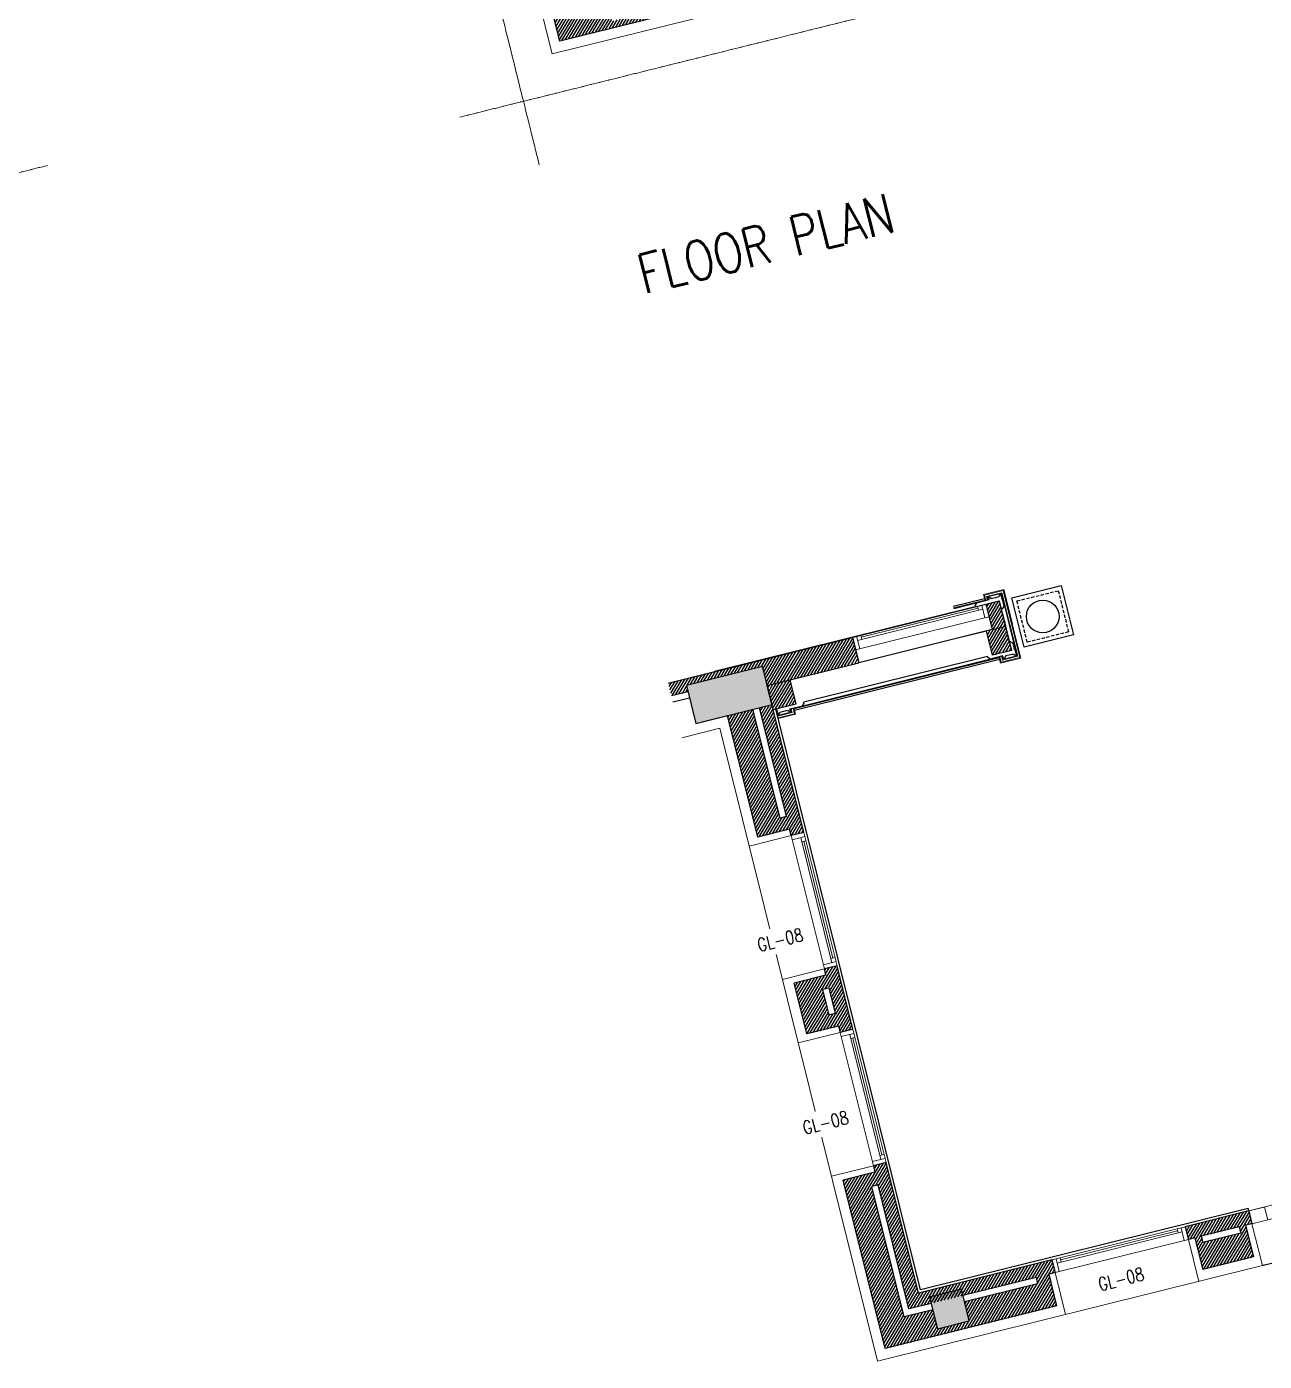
# Model space of a CAD drawing. Header units: inches. Extents: x 122939 to 389145, y 29603 to 574065.
# Drawn here: x 335317 to 344772, y 481882 to 492081 of the extents above; entities that cross this region are included whole.
import ezdxf
from ezdxf.enums import TextEntityAlignment as Align

# ---------------------------------------------------------------- set-up
doc = ezdxf.new("R2010")
doc.units = ezdxf.units.IN
doc.header["$MEASUREMENT"] = 0
doc.set_wipeout_variables(frame=1)
for name, pattern in [('ACAD_ISO04W100', [30, 24, -3, 0, -3]), ('ACAD_ISO10W100', [18, 12, -3, 0, -3]), ('DRAWING LIST$0$PHANTOM-Z', [69.2, 60, -1.4, 2.5, -1.4, 2.5, -1.4]), ('HIDDEN', [0.375, 0.25, -0.125]), ('PHANTOM-Z', [69.2, 60, -1.4, 2.5, -1.4, 2.5, -1.4])]:
    doc.linetypes.add(name, pattern=pattern)
for name, color, linetype in [('0 toilet wall finishing', 8, 'Continuous'), ('A-AXIS', 1, 'Continuous'), ('A-Plaster', 2, 'Continuous'), ('A-WALL', 7, 'Continuous'), ('column', 3, 'Continuous'), ('CQ Wall hatch_CHB', 8, 'Continuous'), ('gypsum', 31, 'Continuous'), ('Layer1', 1, 'Continuous'), ('Layer2', 2, 'Continuous'), ('Layer7', 8, 'Continuous')]:
    doc.layers.add(name, color=color, linetype=linetype)
for name, color, linetype, lineweight in [('a-cut', 30, 'PHANTOM-Z', 18), ('A-DOOR', 134, 'Continuous', 18), ('A-GLAZ', 134, 'Continuous', 18), ('A-GLAZ-IDEN', 3, 'Continuous', 18), ('A-WALL-TILE', 8, 'Continuous', 9), ('CUTTING LN', 162, 'ACAD_ISO10W100', 25), ('GRC', 41, 'Continuous', 0), ('GRC Hatch', 253, 'Continuous', 0), ('ID-NOTES', 3, 'Continuous', 0), ('Marble', 6, 'Continuous', 0), ('XREF-V2-FF_COLS$0$A-COLS-PATT', 253, 'Continuous', 20)]:
    doc.layers.add(name, color=color, linetype=linetype, lineweight=lineweight)
doc.styles.add('ID-ARIAL', font='arial.ttf')
doc.styles.add('ID-ROMA', font='ROMANS.shx', dxfattribs={"width": 0.8})
doc.styles.add('ID-ROMANS', font='romans.shx', dxfattribs={"width": 0.8})
doc.styles.add('TXT2', font='romans.shx', dxfattribs={"width": 0.9})
pattern_1 = [(238.9714232829852, (329520.3507928419, 380669.5926345756), (16.06706840326385, -9.664978682068586), [])]

# ---------------------------------------------------------------- blocks, each defined once
blk = doc.blocks.new('DRAWING LIST$0$tail')
at = {"color": 3}
blk.add_solid([(-3.552713678800501e-15, 0), (-3.552713678800501e-15, 0.125), (0.4999999999999964, 0)], dxfattribs=at)
blk = doc.blocks.new('XCROSS')
h = blk.add_hatch(color=6)
edge = h.paths.add_edge_path()
edge.add_arc((12259.10625876905, 2162.81074880308), 160.000000000019, 89.99999999999683, 269.9999999999968)
edge.add_line((12259.10625876905, 2002.810748803138), (12259.106258769, 1936.53657882344))
edge.add_line((12259.10625876917, 1936.53657882323), (12145.96917377934, 2049.673663813086))
edge.add_line((12145.96917377901, 2049.673663813272), (12032.83208878918, 2162.810748803127))
edge.add_line((12032.83208878926, 2162.810748803313), (12145.96917377913, 2275.947833793151))
edge.add_line((12145.96917377925, 2275.947833793005), (12259.10625876913, 2389.084918782909))
edge.add_line((12259.1062587687, 2389.084918782813), (12259.1062587687, 2322.810748803032))
h = blk.add_hatch(color=6)
edge = h.paths.add_edge_path()
edge.add_arc((12799.39358843805, 2162.810748803196), 160.0000000000191, -90, 90, ccw=False)
edge.add_line((12799.39358843828, 2002.810748803196), (12799.3935884383, 1936.536578823483))
edge.add_line((12799.39358843851, 1936.536578823347), (12912.53067342837, 2049.673663813185))
edge.add_line((12912.53067342797, 2049.673663813097), (13025.66775841783, 2162.810748802935))
edge.add_line((13025.6677584179, 2162.810748803196), (12912.53067342806, 2275.947833793053))
edge.add_line((12912.53067342815, 2275.947833793238), (12799.39358843826, 2389.08491878318))
edge.add_line((12799.39358843828, 2389.08491878293), (12799.39358843829, 2322.810748803148))
h = blk.add_hatch(color=6)
edge = h.paths.add_edge_path()
edge.add_arc((8059.796871114813, -305.2789978357614), 160.000000000019, -1.324860052563628e-11, 179.9999999999868)
edge.add_line((7899.796871114639, -305.2789978355868), (7833.522701134944, -305.2789978355408))
edge.add_line((7833.522701134905, -305.2789978360524), (7946.65978612477, -192.1419128462142))
edge.add_line((7946.659786124947, -192.1419128458365), (8059.796871114811, -79.0048278559982))
edge.add_line((8059.796871114871, -79.00482785626082), (8172.933956104701, -192.1419128461166))
edge.add_line((8172.933956104447, -192.1419128462439), (8286.071041094347, -305.2789978361172))
edge.add_line((8286.071041094488, -305.2789978359942), (8219.796871114708, -305.2789978359986))
h = blk.add_hatch(color=6)
edge = h.paths.add_edge_path()
edge.add_arc((8059.796871114231, -1671.661093699804), 160.000000000019, 180.0000000000124, 360.00000000001245, ccw=False)
edge.add_line((7899.796871114522, -1671.661093699979), (7833.522701134811, -1671.6610937))
edge.add_line((7833.522701134556, -1671.661093699862), (7946.659786124385, -1784.798178689718))
edge.add_line((7946.659786124597, -1784.798178689729), (8059.796871114427, -1897.935263679585))
edge.add_line((8059.796871114348, -1897.935263679421), (8172.933956104212, -1784.798178689583))
edge.add_line((8172.933956104214, -1784.798178689671), (8286.071041094148, -1671.661093699782))
edge.add_line((8286.071041094023, -1671.66109369992), (8219.796871114242, -1671.661093699925))
at = {"color": 181}
for p, q in [((12419.10625876905, 2162.810748803138, -1.466518336033711e-07), (12099.10625876905, 2162.810748803196, -1.466518336033711e-07)), ((12639.39358843805, 2162.81074880308, -1.466518336033711e-07), (12959.39358843834, 2162.81074880308, -1.466518336033711e-07)), ((8219.796871114697, -305.2789978358196, -7.332591680168555e-08), (7899.796871114871, -305.2789978358778, -7.332591680168555e-08)), ((8219.796871114406, -1671.661093699629, -7.332591680168555e-08), (7899.796871114289, -1671.661093699688, -7.332591680168555e-08))]:
    blk.add_line(p, q, dxfattribs=at)
for points, elevation in [([(12259.1062587687, 2322.81074880308, 0.9999999999999999), (12259.10625876905, 2002.810748803138), (12259.10625876917, 1936.53657882323), (12145.96917377901, 2049.673663813272), (12032.83208878926, 2162.810748803313), (12145.96917377925, 2275.947833793005), (12259.1062587687, 2389.084918782813)], -1.466518336033711e-07), ([(12799.3935884384, 2322.810748803022, -0.9999999999999999), (12799.39358843828, 2002.810748803196), (12799.39358843851, 1936.536578823347), (12912.53067342797, 2049.673663813097), (13025.6677584179, 2162.810748803196), (12912.53067342815, 2275.947833793238), (12799.39358843828, 2389.08491878293)], -1.466518336033711e-07), ([(8219.796871114639, -305.2789978357614, 0.9999999999999999), (7899.796871114639, -305.2789978355868), (7833.522701134905, -305.2789978360524), (7946.659786124947, -192.1419128458365), (8059.796871114871, -79.00482785626082), (8172.933956104447, -192.1419128462439), (8286.071041094488, -305.2789978359942)], -7.332591680168555e-08), ([(8219.79687111429, -1671.661093699862, -0.9999999999999999), (7899.796871114522, -1671.661093699979), (7833.522701134556, -1671.661093699862), (7946.659786124597, -1784.798178689729), (8059.796871114348, -1897.935263679421), (8172.933956104214, -1784.798178689671), (8286.071041094023, -1671.66109369992)], -7.332591680168555e-08)]:
    blk.add_lwpolyline(points, format="xyb", close=True, dxfattribs=dict(at, elevation=elevation))
for centre in [(12259.10625876905, 2162.81074880308, -1.466518336033711e-07), (12799.39358843805, 2162.810748803196, -1.466518336033711e-07), (8059.796871114813, -305.2789978357614, -7.332591680168555e-08), (8059.796871114231, -1671.661093699804, -7.332591680168555e-08)]:
    blk.add_circle(centre, 159.9999999999999, dxfattribs=at)
at = {"layer": 'A-AXIS'}
for points, elevation in [([(12419.10625876882, 2162.810748802964), (12033.54234899487, 2162.810748803138)], -1.466518336033711e-07), ([(12639.39358843828, 2162.810748803662), (13024.95749821293, 2162.810748803196)], -1.466518336033711e-07), ([(8273.1973538663, -305.2789978362853), (7846.39638836321, -305.2789978361106)], -7.332591680168555e-08), ([(8273.197353865602, -1671.661093700153), (7846.39638836286, -1671.661093700211)], -7.332591680168555e-08)]:
    blk.add_lwpolyline(points, dxfattribs=dict(at, elevation=elevation))
at = {"layer": 'CUTTING LN', "linetype": 'ACAD_ISO04W100', "ltscale": 0.5}
for p, q in [((12259.10625876888, 1980.92573011067, -1.466518336051058e-07), (12259.10625876952, -4042.715281128476, -1.466518336051058e-07)), ((12799.39358843828, 1980.92573011067, -1.466518336051058e-07), (12799.39358843886, -4042.715281128418, -1.466518336051058e-07)), ((8286.071041094372, -305.2789978358196, -7.332591680168555e-08), (17078.10328557313, -305.2789978364017, -7.332591680168555e-08)), ((8286.071041094372, -1671.661093699397, -7.332591680168555e-08), (17078.10328557319, -1671.661093700444, -7.332591680168555e-08))]:
    blk.add_line(p, q, dxfattribs=at)
at = {"linetype": 'DRAWING LIST$0$PHANTOM-Z'}
for p, xscale, yscale, zscale, rotation in [((17078.10328557319, -305.2789978357032, -7.332591680168555e-08), 456.0000000000006, 456.0000000000006, 456.0000000000006, 90), ((17078.10328557319, -1671.661093699106, -7.332591680168555e-08), -456.0000000000006, 456.0000000000006, 455.9999999999998, 90), ((12259.10625876905, -4042.715281128476, -1.466518336051058e-07), -456, 456, 456, 359.9999999999816)]:
    blk.add_blockref('DRAWING LIST$0$tail', p, dxfattribs=dict(at, xscale=xscale, yscale=yscale, zscale=zscale, rotation=rotation))
at = {"linetype": 'DRAWING LIST$0$PHANTOM-Z', "xscale": 456.0000000000005, "yscale": 456.0000000000005, "zscale": 456.0000000000005}
blk.add_blockref('DRAWING LIST$0$tail', (12799.39358843851, -4042.715281128709, -1.466518336051058e-07), dxfattribs=at)
at = {"color": 254, "transparency": 16777216, "style": 'ID-ARIAL', "width": 0.8}
for s, p in [('D', (12216.57831902266, 2186.763501607405, -1.466518336075448e-07)), ('B', (12756.86564869218, 2186.763501607522, -1.466518336075448e-07)), ('A', (8017.268931368482, -281.326245031436, -7.332591680168555e-08)), ('C', (8017.268931368366, -1647.708340895711, -7.332591680168555e-08))]:
    blk.add_text(s, height=106.8009655029214, rotation=359.9999999966649, dxfattribs=at).set_placement(p)
at = {"color": 0, "ltscale": 2, "transparency": 16777216, "style": 'ID-ROMA', "width": 0.7}
for s, p in [('201-FF-02', (12126.31628531497, 2093.172870769049, -1.466518336075448e-07)), ('201-FF-01', (12666.60361498408, 2093.17287076934, -1.466518336075448e-07)), ('201-FF-01', (7927.006897660787, -374.9168758700835, -7.332591680168555e-08)), ('201-FF-02', (7927.006897660205, -1741.298971734126, -7.332591680168555e-08))]:
    blk.add_text(s, height=42.72038620116851, rotation=359.9999999966649, dxfattribs=at).set_placement(p)
blk = doc.blocks.new('floor plan')
at = {"layer": 'CQ Wall hatch_CHB'}
h = blk.add_hatch(dxfattribs=at)
h.set_pattern_fill('ANSI31,_O', color=8, scale=149.9999999999999, angle=166.0285767170138)
h.set_pattern_definition([(224.9999999999995, (-40481.27870395232, -100842.3191461275), (13.25825214724764, -13.25825214724788), [])])
h.paths.add_polyline_path([(-3831.389723134635, -4185.536748682556), (-4031.389723140222, -4185.536748682265), (-4031.379545288975, -5513.215379430447), (-2681.649160687346, -5513.206144827127), (-2681.649899455137, -5263.185829768598), (-2781.649899454962, -5263.186529487488), (-2781.380747398944, -5313.2061448319), (-3356.657755423454, -5313.207622395537), (-3356.656649454497, -5462.91209295945), (-3781.386944082216, -5462.918003132043), (-3606.656649470911, -5462.913570522505), (-3606.657755407097, -5313.213532567606), (-3831.381022830668, -5313.213901900395), (-3831.381022830843, -4285.536748682964), (-3781.648081124818, -4285.536748682964), (-3781.648081124411, -4185.536748682789)])
h.paths.add_polyline_path([(-4031.408931108832, -1485.537299588148), (-3781.648101519793, -1485.537299588032), (-3781.650180199416, -1385.537299587566), (-3831.650174485636, -1385.537299588206), (-3831.416375020985, -527.9252302575042), (-4031.416372882319, -528.2153795667109)])
h.paths.add_polyline_path([(-3831.401174039813, -2635.537024135585), (-4031.401174044877, -2635.537024135119), (-4031.39748020441, -3035.537024136109), (-3781.648081124527, -3035.537024135643), (-3781.648079668172, -2935.53702413576), (-3831.381022831076, -2935.537024135177), (-3831.381022831018, -2735.537024135119), (-3781.650193173497, -2735.537024135003), (-3781.648101519793, -2635.537024135527)])
at = {"layer": 'A-WALL'}
for p, q in [((-4031.650175043731, -5513.185829768016), (-4031.650175043906, -4185.536748682731)), ((-2681.649899455311, -5513.185829769296, 9.419558531720842e-07), (-4031.650175044022, -5513.185829769238))]:
    blk.add_line(p, q, dxfattribs=at)
at = {"layer": 'A-WALL-TILE'}
for p, q in [((-4111.650175043789, -607.8886846932583), (-4111.650175043615, -5593.185829768365)), ((-4111.650175043615, -5593.185829768365), (-1081.650175035698, -5593.185829768248))]:
    blk.add_line(p, q, dxfattribs=at)
blk = doc.blocks.new('TAG-WIN')
at = {"color": 1}
blk.add_wipeout([(-3.3414880591262914, -7.105427357601002e-15), (3.3414880591262026, -7.105427357601002e-15), (4.503754163611903, 2.0131039448843), (3.3414880591262026, 3.999999999999993), (-3.3414880591262914, 3.999999999999993), (-4.496188597505579, 1.999999999999993)], dxfattribs=at)
at = {"color": 2, "style": 'TXT2', "width": 0.8}
blk.add_attdef('AW01', text='', height=2, dxfattribs=at).set_placement((0, 1.999999999999993), align=Align.MIDDLE)
blk = doc.blocks.new('post top')
at = {"layer": 'Layer7'}
h = blk.add_hatch(dxfattribs=at)
h.set_pattern_fill('ANSI31', color=256, scale=100, angle=-1.27e-14, style=0)
h.set_pattern_definition([(44.99999999999999, (-32364.03618906011, 157002.8408459602), (-8.838834764831839, 8.838834764831846), [])])
edge = h.paths.add_edge_path()
edge.add_arc((-10307.37570355419, 1295.741312117155), 125, -1.27e-14, 360)
at = {"layer": 'Layer1', "linetype": 'HIDDEN', "ltscale": 100, "elevation": -3.156307375e-07}
blk.add_lwpolyline([(-10469.87570355422, 1133.24131211713), (-10469.87570355422, 1458.241312117181), (-10144.87570355417, 1458.241312117181), (-10144.87570355417, 1133.24131211713)], close=True, dxfattribs=at)
at = {"layer": 'Layer2', "elevation": -3.156307375e-07}
blk.add_lwpolyline([(-10501.55705175451, 1101.559963916836), (-10501.55705175451, 1489.922660317476), (-10113.19435535387, 1489.922660317476), (-10113.19435535387, 1101.559963916836)], close=True, dxfattribs=at)
at = {"layer": 'Layer7'}
blk.add_circle((-10307.37570355419, 1295.741312117155, -3.156307375e-07), 125, dxfattribs=at)

msp = doc.modelspace()

# ---------------------------------------------------------------- hatches: boundary and pattern name
at = {"layer": 'CQ Wall hatch_CHB'}
h = msp.add_hatch(dxfattribs=at)
h.set_pattern_fill('ANSI31', color=8, scale=150, angle=180)
h.set_pattern_definition([(238.9714232829857, (329035.4086507563, 380548.9398511833), (16.06706840326394, -9.66497868206845), [])])
h.paths.add_polyline_path([(342746.8858095224, 487693.5793923446), (342644.7261106834, 487668.1622323461), (342693.0145577872, 487474.075512437), (342795.174256626, 487499.4926724354)])
h = msp.add_hatch(dxfattribs=at)
h.set_pattern_fill('ANSI31', color=8, scale=150, angle=180)
h.set_pattern_definition([(238.9714232829857, (329520.3507928419, 380669.5926345756), (16.06706840326394, -9.66497868206845), [])])
h.paths.add_polyline_path([(341674.0761809855, 487220.5690518075), (341625.7885963926, 487414.6523050115), (340218.6940193305, 487064.5695580507), (340242.8378116267, 486967.5279314493), (340368.9743441396, 486998.9104870456), (340356.9034792592, 487047.42715535), (340938.8983627335, 487192.2264963787), (340975.3756432145, 487046.7335417052)])
h = msp.add_hatch(dxfattribs=at)
h.set_pattern_fill('ANSI31', color=8, scale=150, angle=180)
h.set_pattern_definition([(238.9714232829857, (279908.81339717, 453834.6532824047), (16.06706840326394, -9.66497868206844), [])])
h.paths.add_polyline_path([(342649.9234120333, 487462.0227270186), (342795.4862867223, 487498.2385236375), (342841.2110070504, 487314.4562419629), (342695.6481323613, 487278.2404453439)])
h = msp.add_hatch(dxfattribs=at)
h.set_pattern_fill('ANSI31', color=8, scale=150, angle=180)
h.set_pattern_definition([(238.9714232829857, (255220.5912518391, 447692.2654378981), (16.06706840326394, -9.66497868206844), [])])
h.paths.add_polyline_path([(340975.3777308876, 487046.7340613739), (341150.0604059218, 487090.1948149858), (341196.097156285, 486905.1583847585), (341021.4144812512, 486861.6976311462)])
h = msp.add_hatch(dxfattribs=at)
h.set_pattern_fill('ANSI31,_O', color=8, scale=149.9999999999999, angle=179.9999999999995)
h.set_pattern_definition(pattern_1)
h.paths.add_polyline_path([(341882.8769686989, 483400.3160683114), (341785.8353333844, 483376.1722738474), (342058.1037952225, 482281.8738338833), (342640.3456754654, 482426.7391949773), (342640.3492370988, 482426.7237521331), (343173.81917911, 482559.4741495334), (343149.6746699016, 482656.5155977651), (342131.0043060426, 482403.0443510097)])
h.paths.add_polyline_path([(341508.6371424615, 484904.458248654), (341411.5955092364, 484880.3144547092), (341532.3180546086, 484395.1072133656), (341629.3596885079, 484419.2510074779)])
h.paths.add_polyline_path([(341158.0782304609, 485899.249394228), (341255.1198622706, 485923.3931878204), (341011.8368610136, 486901.1945822618), (340914.7952305626, 486877.0507890076)])
h = msp.add_hatch(dxfattribs=at)
h.set_pattern_fill('ANSI31,_O', color=8, scale=149.9999999999999, angle=179.9999999999995)
h.set_pattern_definition(pattern_1)
h.paths.add_polyline_path([(341749.3864249409, 483315.5795665649), (341555.3031717316, 483267.2919819705), (341875.8650194589, 481978.8934999664), (343185.6631098326, 482304.7785619987), (343125.2980073531, 482547.4021642), (343028.2565496901, 482523.2576928848), (343040.5943712596, 482474.7828280479), (342482.336561946, 482335.8877082484), (342518.481971628, 482190.6123219403), (342106.3182119901, 482088.0605864569), (342275.8782618472, 482130.2514073434), (342239.7339223968, 482275.5224921835), (342021.6588975071, 482221.265414848), (341773.5386601539, 483218.540040546), (341821.8003157424, 483230.5474586944), (341797.6565234461, 483327.5890852966)])
h.paths.add_polyline_path([(340903.4022730064, 485887.4107280809), (341145.774244654, 485947.7124640153), (341121.6284351727, 486044.7535887456), (341073.1076274167, 486032.6816939762), (340866.2744334899, 486864.9788440458), (340672.2612354082, 486816.4096943596)])
h.paths.add_polyline_path([(341375.146598703, 484819.721746907), (341181.0633454942, 484771.4341623129), (341277.6420992439, 484383.2685477377), (341520.0029785393, 484443.5675239141), (341495.859187656, 484540.6091508674), (341447.5975306536, 484528.6017323678), (341399.3099460603, 484722.6849855716), (341447.5695520826, 484734.6918937916), (341423.4277895608, 484831.7340253975)])
h = msp.add_hatch(dxfattribs=at)
h.set_pattern_fill('ANSI31,_O', color=8, scale=149.9999999999999, angle=179.9999999999995)
h.set_pattern_definition(pattern_1)
h.paths.add_polyline_path([(344689.8043952539, 482679.0189248123), (344629.442952254, 482921.6308782623), (344677.9637655545, 482933.702774411), (344653.8199732582, 483030.7444010117), (344605.3011222136, 483018.6646179277), (344168.611481917, 482910.0253503759), (344192.7559911257, 482812.9839021426), (344581.1850210729, 482909.615632996), (344593.2572756775, 482861.0949088799), (344301.87147393, 482788.5974731183), (344289.7972592714, 482837.1276052548), (344241.2764459707, 482825.0557091066), (344253.3502112674, 482776.5243232338), (344301.6392296845, 482582.4414267685)])
at = {"layer": 'GRC Hatch'}
h = msp.add_hatch(color=256, dxfattribs=at)
h.dxf.hatch_style = 1
h.paths.add_polyline_path([(340429.6063985616, 486756.3737437659), (341011.8639052908, 486901.2384250152), (340939.4340225731, 487192.3572992646), (340357.1765158435, 487047.4926180151)])
at = {"layer": 'XREF-V2-FF_COLS$0$A-COLS-PATT'}
msp.add_hatch(color=256, dxfattribs=at).paths.add_polyline_path([(342276.134730237, 482130.3391958358), (342518.7387967414, 482190.6986765775), (342458.3793159997, 482433.3027430822), (342215.7752494953, 482372.9432623407)])

# ---------------------------------------------------------------- linework, layer by layer
at = {"layer": 'a-cut'}
msp.add_line((335476.9317455592, 491020.3196049888, 2.933482890036003e-08), (330745.1895467379, 489843.0701621458, 2.933482890036003e-08), dxfattribs=at)
at = {"layer": 'A-DOOR', "color": 9, "linetype": 'HIDDEN'}
msp.add_line((344757.6342326887, 482613.4816740653, 1.466681579672572e-07), (346795.5083913053, 483120.5013123861, 1.124836122511044e-06), dxfattribs=at)
at = {"layer": 'A-DOOR', "elevation": 1.466518336033709e-07}
msp.add_lwpolyline([(344677.9637655581, 482933.7027743956), (344653.8159618094, 483030.7605243091), (346691.6901204517, 483537.7801625269), (346715.8379242002, 483440.7224126136)], close=True, dxfattribs=at)
msp.add_lwpolyline([(344653.8199732581, 483030.7444010132), (344775.122006526, 483060.9241413872), (344799.2657988262, 482963.8825147694)], dxfattribs=at)
at = {"layer": 'A-GLAZ'}
for p, q in [((342644.7270906371, 487668.1581816655), (341625.7890313632, 487414.6524132318)), ((342621.0352945001, 487628.7729205157), (341665.1742925126, 487390.9606170952)), ((342585.5733996037, 487636.6954523303), (341692.7894549026, 487414.576613923)), ((342581.6500162749, 487652.4647852863), (342589.4967487814, 487620.9262566436)), ((342613.1885449173, 487660.3115177928), (342637.3313310559, 487563.273935352)), ((342668.8698767748, 487571.1205992238), (341649.931817501, 487317.6148307901)), ((341657.3275600061, 487422.4991457381), (341681.4703461442, 487325.4615632968)), ((341688.8660886494, 487430.3458782454), (341696.7128211559, 487398.8073496021)), ((341411.3519092358, 484880.2535914409, 1.466559146942465e-07), (341157.8461408024, 485899.1916507148, 1.466559146942465e-07)), ((341262.7344399316, 485891.7971554466, 1.466559146943414e-07), (341165.6926881515, 485867.6533319727, 1.466559146943414e-07)), ((341469.008214709, 484928.0894209527, 1.466559146943414e-07), (341231.1959112889, 485883.9504229397, 1.466559146943414e-07)), ((341508.3934758583, 484904.3976248167, 1.466559146943414e-07), (341254.8877074251, 485923.3356840901, 1.466559146943414e-07)), ((341270.581172438, 485860.2586268045, 1.466559146943414e-07), (341239.0426437948, 485852.4118942968, 1.466559146943414e-07)), ((341476.9307465238, 484963.5513158494, 1.466559146943414e-07), (341254.8119081169, 485856.3352605508, 1.466559146943414e-07)), ((341492.70007948, 484967.4746991789, 1.466559146943414e-07), (341461.1615508362, 484959.6279666725, 1.466559146943414e-07)), ((341500.5468119858, 484935.9361705357, 1.466559146943414e-07), (341403.5052419439, 484911.7923922779, 1.466559146943414e-07)), ((341532.0707705512, 484395.0459455128, 1.466640768761915e-07), (341785.5846272978, 483376.1098985976, 1.466640768761915e-07)), ((341636.9592582546, 484387.6509851592, 1.466640768762863e-07), (341539.9176881969, 484363.5072069633, 1.466640768762863e-07)), ((341605.4206609724, 484379.8042355965, 1.466640768762863e-07), (341843.241052746, 483423.9452459783, 1.466640768762863e-07)), ((341644.8059907408, 484356.1124565109, 1.466640768762863e-07), (341613.2674620925, 484348.2657240249, 1.466640768762863e-07)), ((341629.0366577824, 484352.189073192, 1.466640768762863e-07), (341851.1635845841, 483459.407140869, 1.466640768762863e-07)), ((341629.1124571338, 484419.1894967305, 1.466640768762863e-07), (341882.6263138803, 483400.2534498158, 1.466640768762863e-07)), ((341874.7795813943, 483431.7919784645, 1.466640768762863e-07), (341777.7378295982, 483407.6481550524, 1.466640768762863e-07)), ((341866.9328489084, 483463.3305071124, 1.466640768762863e-07), (341835.3943202596, 483455.4837746259, 1.466640768762863e-07)), ((344168.6128465522, 482910.0213954042, 1.124836122511044e-06), (343149.6747872783, 482656.515626971, 1.124836122511044e-06)), ((344144.9210504156, 482870.6361342559, 1.124836122511044e-06), (343189.0600484284, 482632.8238308344, 1.124836122511044e-06)), ((344109.459155519, 482878.5586660693, 1.124836122511044e-06), (343216.6752108175, 482656.4398276631, 1.124836122511044e-06)), ((344105.5357721898, 482894.3279990259, 1.124836122511044e-06), (344113.3825046961, 482862.7894703821, 1.124836122511044e-06)), ((344137.0743008329, 482902.1747315321, 1.124836122511044e-06), (344161.2180790905, 482805.1331614899, 1.124836122511044e-06)), ((344192.7568799276, 482812.9798287815, 1.12483612251095e-06), (343173.8188206537, 482559.4740603484, 1.12483612251095e-06)), ((343181.2133159218, 482664.3623594778, 1.124836122511044e-06), (343205.3571393957, 482567.3206076978, 1.124836122511044e-06)), ((343212.7518445641, 482672.2090919841, 1.124836122511044e-06), (343220.598577071, 482640.6705633411, 1.124836122511044e-06))]:
    msp.add_line(p, q, dxfattribs=at)
at = {"layer": 'A-Plaster'}
msp.add_line((344653.819973258, 483030.7444010131, 1.466518336033709e-07), (344648.9912147985, 483050.1527263337, -1.466596427898901e-07), dxfattribs=at)
at = {"layer": 'A-WALL'}
for p, q in [((342644.7261106835, 487668.1622323453), (342746.8858095371, 487693.5793923478, 1.020358264749333e-07)), ((342644.7261106835, 487668.1622323453), (342693.0136952769, 487474.0789791415)), ((342746.8858095371, 487693.5793923478, 1.020358264749333e-07), (342795.1733941308, 487499.4961391434, 1.020358264749333e-07)), ((340218.6940193305, 487064.5695580494, 1.18499931526907e-07), (341625.7890313637, 487414.6524132309)), ((341625.7890313634, 487414.6524132308), (341674.076615957, 487220.569160027)), ((342693.0136952155, 487474.0789793868), (341674.076615957, 487220.569160027)), ((342693.0136952769, 487474.0789791415), (342795.1733941308, 487499.4961391434, 1.020358264749333e-07)), ((340975.3777308877, 487046.7340613737, 1.466518336033709e-07), (341674.076615835, 487220.5691602568)), ((340369.2468024194, 486998.9782741016, 2.567062892969843e-06), (340242.8378116515, 486967.5279313513, 2.604156880286452e-06)), ((341254.8857552225, 485923.3349423841, 1.699511134796947e-07), (340975.3854780564, 487046.735988856, 1.466596427870297e-07)), ((340381.3186985368, 486950.4574609256, 2.567062892964379e-06), (340254.9097077681, 486919.0071181774, 2.604156880280917e-06)), ((340478.114300938, 486768.442920342, 1.457450696697168e-07), (340671.9554734554, 486816.6702756713, 1.67319032891224e-07)), ((340903.1681659678, 485887.3524826462, 1.466681579672598e-07), (340671.9554734554, 486816.6702756713, 1.466681579672492e-07)), ((341073.1076274167, 486032.6816939762, 1.466559146943414e-07), (340866.0388426847, 486864.9573964871, 1.46651833603371e-07)), ((341121.6284351727, 486044.7535887456, 1.689415182358031e-07), (340914.5596515379, 486877.0292915289, 1.738680386397391e-07)), ((341121.6304523567, 486044.7540906171, 1.466559146943414e-07), (341073.109639056, 486032.6821944689, 1.466559146943414e-07)), ((341145.7742446539, 485947.7124640153, 1.466559146943414e-07), (340903.1681659678, 485887.3524826462, 1.46655914693839e-07)), ((341157.8461408024, 485899.1916507148, 1.466559146942465e-07), (341145.7742446539, 485947.7124640153, -8.315120498512484e-07)), ((341254.8877674041, 485923.3354430111, 1.466559146943414e-07), (341157.8461408024, 485899.1916507148, 1.466559146943414e-07)), ((341508.3975200145, 484904.3986309958, 1.466559146943414e-07), (341411.3558934125, 484880.2548386984, 1.466559146944362e-07)), ((341423.4277895608, 484831.7340253975, 1.466559146943414e-07), (341411.3558934125, 484880.2548386984, 1.466559146943032e-07)), ((341629.1165012899, 484419.1905029098, 1.466640768762863e-07), (341508.3975200145, 484904.3986309958, 1.466559146943414e-07)), ((341423.4277895608, 484831.7340253975, 1.466559146943414e-07), (341180.8217009785, 484771.3740415662, 1.466559146943414e-07)), ((341277.3968899573, 484383.2075400832, 1.466640768762865e-07), (341180.8217009785, 484771.3740415662, 1.466640768762865e-07)), ((341447.3363525271, 484528.5367516901, 1.466654925893703e-07), (341399.0487454393, 484722.6199992984, 1.466539190486315e-07)), ((341447.5715804432, 484734.692398444, 1.466559146943414e-07), (341399.0507671421, 484722.620502296, 1.466559146943414e-07)), ((341495.8571579475, 484540.6086458793, 1.577443686979141e-07), (341447.5695520827, 484734.6918937917, 1.634804274760669e-07)), ((341495.859187656, 484540.6091508674, 1.466640768762863e-07), (341447.3383743556, 484528.5372547195, 1.466640768762863e-07)), ((341520.0029785393, 484443.5675239141, 1.466640768762865e-07), (341277.3968899573, 484383.2075400832, 1.466640768762865e-07)), ((341520.0029785393, 484443.5675239141, 1.466640768762863e-07), (341532.0748746877, 484395.0467106134, 1.466640768762482e-07)), ((341629.1165012899, 484419.1905029098, 1.466640768762863e-07), (341532.0748746877, 484395.0467106134, 1.466640768763812e-07)), ((341797.6565234463, 483327.5890852966, 1.466640768762863e-07), (341555.0504249679, 483267.2290990035, 1.466640768762834e-07)), ((341882.6262538999, 483400.2536908946, 1.466640768762863e-07), (341785.5846272978, 483376.1098985976, 1.466640768762863e-07)), ((341785.5846272978, 483376.1098985976, 1.466640768761915e-07), (341797.6565234463, 483327.5890852966, -8.315038876693034e-07)), ((342130.7376816022, 482403.0058012974, 1.466681579673441e-07), (341882.6263138803, 483400.2534498158, 1.466640768762863e-07)), ((341875.5952615337, 481978.8568351536, 1.466681579672573e-07), (341555.0504249679, 483267.2290990035, 1.466670820935099e-07)), ((341821.8003157427, 483230.5474586946, 1.466640768762863e-07), (341773.2795024415, 483218.4755625463, 1.466640768762863e-07)), ((342057.8398395976, 482281.8203696787, 1.466674482126252e-07), (341821.7982743835, 483230.5469508077, 1.502768830320535e-07)), ((342021.3909301442, 482221.2276729497, 1.466681579672573e-07), (341773.2774704666, 483218.4750569947, 1.466640768762863e-07)), ((344653.8199732582, 483030.7444010132, 1.466681579672573e-07), (344168.611840373, 482910.0254395606, 1.124836122511044e-06)), ((344653.8199732582, 483030.7444010132, 1.466681579672575e-07), (344677.9637655547, 482933.7027744112, 1.466681579672573e-07)), ((344677.9637655547, 482933.7027744112, 1.466681579673077e-07), (344629.4429522538, 482921.6308782623, 1.124836122511548e-06)), ((344629.4429522538, 482921.6308782623, 1.466681579672573e-07), (344689.8024329959, 482679.0268117575, 1.46668157967266e-07)), ((344168.611840373, 482910.0254395606, 1.124836122511044e-06), (344192.75563267, 482812.9838129587, 1.124836122511139e-06)), ((344241.2764459707, 482825.0557091066, 1.124836122511044e-06), (344192.75563267, 482812.9838129587, 1.124836122511006e-06)), ((344241.2764459707, 482825.0557091066, 1.124836122511044e-06), (344301.6359267125, 482582.4516426022, 1.124836122511044e-06)), ((344580.9221389528, 482909.5589821134, 1.466681579672573e-07), (344289.7972592714, 482837.1276052548, 1.124836122511044e-06)), ((344289.7972592714, 482837.1276052548, 1.124836122511044e-06), (344301.8691554199, 482788.6067919533, 1.124836122511044e-06)), ((344592.9940351013, 482861.0381688132, 1.466681579672573e-07), (344301.8691554199, 482788.6067919533, 1.124836122511044e-06)), ((344580.9221389528, 482909.5589821134, 1.466681579672573e-07), (344592.9940351013, 482861.0381688132, 1.466681579672573e-07)), ((343149.6750283571, 482656.5156869503, 1.124836122511044e-06), (342130.7376816018, 482403.0058012974, 1.466681579672573e-07)), ((343149.6750283571, 482656.5156869503, 1.124836122511044e-06), (343173.8188206537, 482559.4740603484, 1.124836122511044e-06)), ((344689.8024329959, 482679.0268117575, 2.355925184010421e-07), (344301.6359267125, 482582.4516426022, 1.035911762077259e-06)), ((343028.2565496899, 482523.2576928848, -0.002307182285041081), (342470.2618836749, 482384.4219941695, -0.02654474420784415)), ((343028.2563807514, 482523.2583719032, 1.124836122511044e-06), (343040.3282768996, 482474.7375586022, 1.124836122511044e-06)), ((343173.8188206537, 482559.4740603484, 1.12483612251095e-06), (343125.2980073532, 482547.4021642002, 1.466681579654546e-07)), ((343125.2980073532, 482547.4021642002, 1.124836122511044e-06), (343185.6574880947, 482304.7980976946, 1.124836122511041e-06)), ((343040.3291248555, 482474.7370485272, -0.002307182285041081), (342482.3337798248, 482335.9011808641, -0.02654477651115371)), ((342227.6545227972, 482324.0757545687, 1.466518336039335e-07), (342057.8395567494, 482281.8215065352, -0.003829766087209335)), ((343185.6574880947, 482304.7980976946, 1.088607686775455e-06), (341875.5952615337, 481978.8568351524, 1.466681579672575e-07)), ((342239.7275456113, 482275.5552215947, 1.466518336039335e-07), (342021.3909301442, 482221.2276729497, 1.466681579672573e-07)), ((342057.8305533319, 482281.8238278798, -0.01846572284155474), (342057.8398395976, 482281.8203696787, 1.466674482126247e-07))]:
    msp.add_line(p, q, dxfattribs=at)
for points, elevation in [([(340393.61102793, 487108.0886133273), (342746.8858095526, 487693.5793922229), (342841.2110070504, 487314.4562419629), (342695.6481323607, 487278.2404453442), (342649.9234120333, 487462.0227270186), (342492.5230412395, 487422.8646333294)], -1.466596427898903e-07), ([(341021.3839995036, 486861.7263425498), (341196.097156285, 486905.1583847585), (341150.0604059214, 487090.1948149864)], -1.466596427898901e-07)]:
    msp.add_lwpolyline(points, dxfattribs=dict(at, elevation=elevation))
at = {"layer": 'A-WALL-TILE'}
for p, q in [((341674.076615957, 487220.569160027, -1.466518336033709e-07), (342693.0136952766, 487474.078979142, -1.466518336033709e-07)), ((340613.6372060117, 486719.721940551, 1.475473106982356e-07), (340322.5123262067, 486647.2905636612, 1.475473106982356e-07)), ((340613.6372060117, 486719.7219405518, 1.466681579672356e-07), (341817.2769940898, 481881.9085000345, 1.466681579672356e-07)), ((341157.8461408024, 485899.1916507151, 1.466559146943414e-07), (340837.6087730159, 485819.5171361351, 1.466559146943414e-07)), ((341411.3558934128, 484880.2548386981, 1.466559146943414e-07), (341091.1185256257, 484800.5803241198, 1.466559146943414e-07)), ((341532.0748746878, 484395.0467106149, 1.466640768762863e-07), (341211.8375069012, 484315.3721960344, 1.466640768762863e-07)), ((341785.5846272978, 483376.1098985976, 1.466640768762863e-07), (341465.3472595111, 483296.4353840187, 1.466640768762863e-07)), ((344677.9637655587, 482933.7027743954, 1.466681579672573e-07), (344757.6382801337, 482613.4654066247, 1.466681579672573e-07)), ((344192.7556326708, 482812.9838129585, 1.124836122511044e-06), (344272.4301472486, 482492.7464451722, 1.124836122511044e-06)), ((341817.2769940898, 481881.9085000345, 1.466681579672572e-07), (344757.6382801339, 482613.465406625, 1.466681579672572e-07)), ((343173.8188206537, 482559.4740603483, 1.124836122511044e-06), (343253.4933352331, 482239.2366925619, 1.124836122511044e-06))]:
    msp.add_line(p, q, dxfattribs=at)
at = {"layer": 'column'}
msp.add_lwpolyline([(340429.6063985616, 486756.3737437659), (341011.8639052908, 486901.2384250152), (340939.4340225731, 487192.3572992646), (340357.1765158435, 487047.4926180151)], close=True, dxfattribs=at)
msp.add_lwpolyline([(340429.6063985616, 486756.3737437659), (341011.8639052908, 486901.2384250152), (340939.4340225731, 487192.3572992646), (340357.1765158435, 487047.4926180151)], close=True, dxfattribs=at)
at = {"layer": 'column', "elevation": 1.466518336033709e-07}
msp.add_lwpolyline([(342276.1347302368, 482130.3391958362), (342518.7387967415, 482190.6986765776), (342458.3793159999, 482433.3027430823), (342215.7752494953, 482372.9432623407)], close=True, dxfattribs=at)
at = {"layer": 'gypsum'}
for points, elevation in [([(342771.1563804633, 487699.5744868956), (342760.2916739286, 487743.2432188682), (342750.5875112688, 487740.828839639), (342751.7947008838, 487735.9767583087, 0.4446257581104195), (342748.1498091681, 487729.9174873638), (342743.2977278384, 487728.7102977487), (342744.5049174534, 487723.8582164189), (342715.3924294724, 487716.6150787299), (342686.2799414914, 487709.37194104), (342685.0727518766, 487714.2240223705), (342680.2206705465, 487713.0168327558, 0.4446257581104195), (342674.1613996017, 487716.6617244706), (342672.9542099868, 487721.5138058006), (342663.2500473265, 487719.099426571), (342668.078805786, 487699.6911012508), (342571.0371791841, 487675.5473089546), (342572.2443687989, 487670.6952276237, 0.414213562373095), (342564.9545853689, 487658.5766857343), (342560.1025040383, 487657.3694961196), (342562.5168832686, 487647.6653334578), (340573.1896801895, 487152.7240955256)], -1.466596427898768e-07), ([(342771.4689589341, 487698.3181340029), (342783.5306907949, 487649.8381742265), (342778.6786094638, 487648.630984612, -0.414213562373095), (342771.3888260334, 487636.5124427222), (342772.5960156483, 487631.6603613919), (342762.8918529866, 487629.245982162), (342794.0484082714, 487504.0178172156)], 1.020358264720855e-07), ([(342865.1486709136, 487321.7893965775), (342853.0869390532, 487370.2693563541), (342848.2348577227, 487369.0621667387, 0.414213562373095), (342836.1163158329, 487376.3519501691), (342834.9091262178, 487381.2040314995), (342825.2049635562, 487378.7896522693), (342794.0484082713, 487504.0178172155)], 1.020358264720855e-07), ([(342865.4608145961, 487320.5329355102), (342876.3255211305, 487276.8642035379), (342866.6213584701, 487274.4498243078), (342865.4141688552, 487279.3019056384, -0.4446257581104195), (342859.3548979103, 487282.9467973533), (342854.5028165804, 487281.7396077383), (342853.2956269656, 487286.5916890685), (342824.183138985, 487279.3485513798), (342795.0706510037, 487272.1054136909), (342796.2778406187, 487267.2533323608), (342791.4257592889, 487266.0461427459, -0.4446257581104195), (342787.7808675734, 487259.9868718005), (342788.9880571883, 487255.134790471), (342779.2838945279, 487252.7204112408), (342774.4551360686, 487272.1287365612), (342677.4135094666, 487247.9849442641), (342676.2063198519, 487252.8370255947, -0.414213562373095), (342664.0877779621, 487260.1268090257), (342659.2356966319, 487258.9196194104), (342656.8213174018, 487268.623782073), (341254.3128305601, 486919.6820465876)], 1.159869469907618e-07), ([(341045.6725231276, 486867.7761497557), (341056.5372296621, 486824.1074177828), (341066.2413923218, 486826.5217970126), (341065.0342027071, 486831.373878343, 0.4446257581104195), (341068.6790944226, 486837.4331492878), (341073.5311757522, 486838.6403389022), (341072.3239861375, 486843.4924202324), (341101.4364741187, 486850.7355579215), (341130.5489620994, 486857.9786956111), (341131.7561517141, 486853.1266142811), (341136.608233044, 486854.3338038955, 0.4446257581104195), (341142.6675039889, 486850.6889121803), (341143.8746936039, 486845.8368308507), (341153.5788562642, 486848.2512100796), (341148.7500978045, 486867.6595354002), (341245.7917244068, 486891.8033276965), (341244.5845347918, 486896.6554090272, 0.414213562373095), (341251.8743182223, 486908.7739509171), (341256.7263995524, 486909.9811405317), (341254.3120203221, 486919.6853031935), (341254.312020322, 486919.6853031935)], -1.466596427898901e-07)]:
    msp.add_lwpolyline(points, format="xyb", dxfattribs=dict(at, elevation=elevation))
at = {"layer": 'Marble', "lineweight": 0}
for p, q in [((342634.1371245657, 487711.8561807094, 1.020358264720855e-07), (342394.8035147505, 487652.3103840515, 1.159869469907619e-07)), ((342634.8614383346, 487708.9449319112, 1.020358264720855e-07), (342395.5278285191, 487649.3991352534, 1.159869469907619e-07)), ((342637.2758175645, 487699.2407692513, 1.020358264720855e-07), (342397.9422077493, 487639.6949725933, 1.159869469907619e-07)), ((342637.7586934105, 487697.2999367198, 1.020358264720855e-07), (342398.4250835952, 487637.7541400617, 1.159869469907619e-07)), ((342638.9658830253, 487692.4478553891, 1.020358264720855e-07), (342399.6322732096, 487632.9020587312, 1.159869469907619e-07)), ((342746.5498377118, 487260.0335175442, 1.020358264720855e-07), (341179.0705856293, 486870.0473351521, 1.159869469907618e-07)), ((342747.0327135575, 487258.092685012, 1.020358264720855e-07), (341179.5534614749, 486868.1065026207, 1.159869469907618e-07)), ((342749.4470927873, 487248.3885223519, 1.020358264720855e-07), (341181.9678407051, 486858.4023399592, 1.159869469907618e-07)), ((342750.1714065561, 487245.4772735542, 1.020358264720855e-07), (341182.6921544741, 486855.4910911607, 1.159869469907618e-07)), ((342745.3426480966, 487264.8855988744, 1.020358264720855e-07), (341245.7925346444, 486891.8000710921, 1.159869469907618e-07))]:
    msp.add_line(p, q, dxfattribs=at)
for points, elevation in [([(342847.4310323953, 487517.2559412778), (342782.1605894251, 487779.5987363522), (342626.8939868788, 487740.9686686816), (342638.9658830253, 487692.4478553891)], 1.020358264720855e-07), ([(342841.6085347991, 487515.80731374), (342777.7867193668, 487772.3276112183), (342634.1651120129, 487736.5947986232), (342644.7883806215, 487693.8964829271)], 1.020358264720855e-07), ([(342828.0227070749, 487512.4271828185), (342767.5810225641, 487755.3616525724), (342651.1310706585, 487726.3891018208), (342658.3742083457, 487697.2766138487)], 1.020358264720855e-07), ([(342823.1706257493, 487511.2199932048), (342763.936130852, 487749.3023816328), (342657.1903415983, 487722.7442101085), (342663.2262896716, 487698.4838034626)], 1.020358264720855e-07), ([(342847.4107038197, 487517.3376483272), (342912.6811467893, 487254.9948532527), (342757.4145442428, 487216.3647855822), (342745.3426480966, 487264.8855988744)], 1.020358264720855e-07), ([(342841.5882062234, 487515.8890207892), (342905.4100216554, 487259.3687233111), (342761.7884143012, 487223.6359107163), (342751.1651456927, 487266.3342264127)], 1.020358264720855e-07), ([(342828.0023784994, 487512.5088898683), (342888.4440630095, 487269.5744201135), (342771.9941111039, 487240.6018693621), (342764.7509734172, 487269.7143573337)], 1.020358264720855e-07), ([(342823.1502971736, 487511.3017002542), (342882.3847920697, 487273.2193118257), (342775.6390028161, 487246.6611403016), (342769.6030547427, 487270.9215469476)], 1.020358264720855e-07), ([(341040.8229960816, 486866.5586936757), (341052.89233795, 486818.048146843), (341159.6381272035, 486844.6063183679), (341153.6021791305, 486868.8667250138)], -1.136134568422648e-07), ([(341054.0696774698, 486813.1886388651), (341165.6973981433, 486840.9614266556), (341158.4542604563, 486870.0739146278)], -1.136134568422648e-07), ([(341057.4497765724, 486799.6028032237), (341182.6633567892, 486830.7557298534), (341172.0400881803, 486873.4540455496)], -1.136134568422648e-07), ([(341058.8983904734, 486793.7803022352), (341189.9344819227, 486826.381859795), (341177.862585777, 486874.9026730869)], -1.136134568422648e-07)]:
    msp.add_lwpolyline(points, dxfattribs=dict(at, elevation=elevation))

# ---------------------------------------------------------------- block references
at = {"rotation": 13.9714232829857}
msp.add_blockref('post top', (353394.9095542112, 488805.1002497714, 4.31617684490751e-07), dxfattribs=at)
at = {"layer": '0 toilet wall finishing', "rotation": 13.97142328298568}
msp.add_blockref('XCROSS', (330258.1493272418, 493495.9403367955, -2.024405745961128e-06), dxfattribs=at)

# ---------------------------------------------------------------- texts
at = {"layer": 'ID-NOTES', "insert": (339959.4225234182, 490328.5065837615, 1.466681579672356e-07), "char_height": 300, "width": 6757.121219699296, "attachment_point": 1, "rotation": 13.971423282985665, "style": 'ID-ROMANS'}
msp.add_mtext('FLOOR PLAN', dxfattribs=at)

# ---------------------------------------------------------------- next in the draw order: block references
at = {"layer": 'A-GLAZ-IDEN', "xscale": 49.99999999999999, "yscale": 49.99999999999999, "zscale": 49.99999999999999, "rotation": 13.9714232829857}
for p in [(341097.4724734771, 485005.3425789084, 3.899378113659738e-07), (341444.9341533811, 483608.782909019, 3.899378113659738e-07), (343702.4018841005, 482412.868706625, 3.899378113659738e-07)]:
    msp.add_blockref('TAG-WIN', p, dxfattribs=at).add_auto_attribs({'AW01': 'GL-08'})
at = {"layer": 'GRC', "rotation": 13.9714232829857}
msp.add_blockref('floor plan', (341970.8238589645, 498294.5985658066, 1.466518336033709e-07), dxfattribs=at)

# ---------------------------------------------------------------- next in the draw order: linework, layer by layer
at = {"layer": 'a-cut'}
for p, q in [((337539.485505296, 497833.1658503382, 1.466681579672356e-07), (339233.244276996, 491025.407389802, 1.466681579672356e-07)), ((338627.3171825033, 491389.8965613282, 1.466681579672356e-07), (348020.9466375791, 493727.0156556477, 1.466681579672356e-07))]:
    msp.add_line(p, q, dxfattribs=at)
at = {"layer": 'A-Plaster', "elevation": -1.466596427898901e-07}
msp.add_lwpolyline([(344648.9912147985, 483050.1527263337), (342145.2875233433, 482427.2354895188), (341041.6618261738, 486866.7672189214)], dxfattribs=at)

doc.saveas('drawing.dxf')
